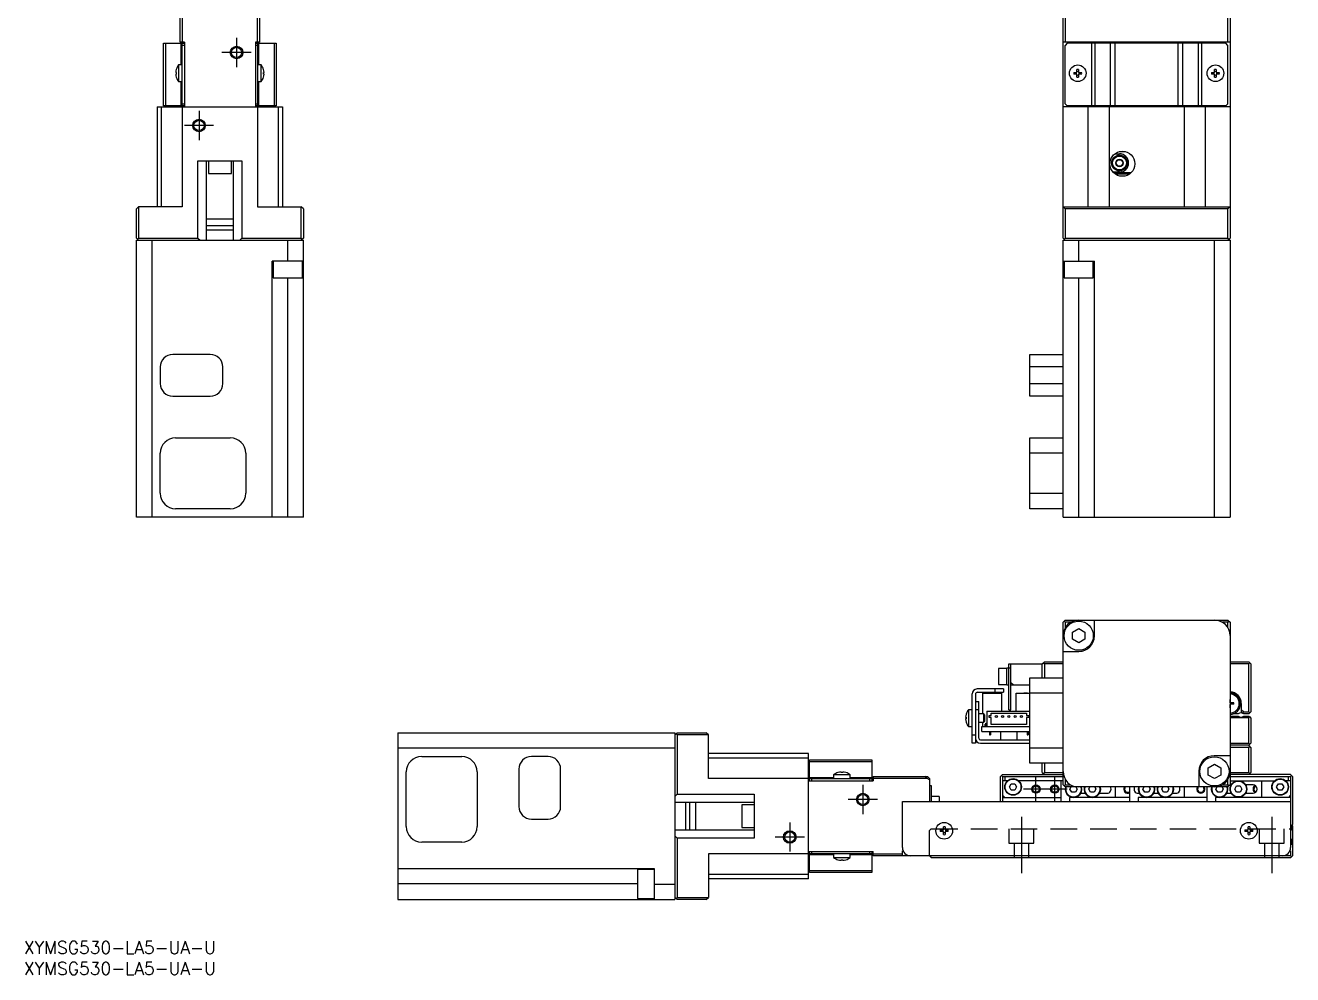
# Model space of a CAD drawing. Extents: x 0 to 645, y -8 to 408.
# Drawn here: x 0.4 to 304, y -8 to 219.6 of the extents above; entities that cross this region are included whole.
import ezdxf

# ---------------------------------------------------------------- set-up
doc = ezdxf.new("R2010")
doc.units = 0
doc.header["$LTSCALE"] = 0.5
doc.linetypes.add('CENTER', pattern=[50.8, 31.75, -6.35, 6.35, -6.35])
doc.linetypes.add('DASHED', pattern=[19.05, 12.7, -6.35])
for name, color, linetype in [('MSM_CENTER', 1, 'CENTER'), ('MSM_CONTINUOUS', 7, 'CONTINUOUS'), ('MSM_DASHED', 4, 'DASHED'), ('MSM_NARROW', 5, 'CONTINUOUS'), ('MSM_PART_NUMBER', 7, 'CONTINUOUS')]:
    doc.layers.add(name, color=color, linetype=linetype)
doc.styles.get("Standard").update_dxf_attribs({"font": 'txt.shx', "height": 1, "bigfont": 'bigfont.shx'})

# ---------------------------------------------------------------- blocks, each defined once
blk = doc.blocks.new('*U2')
at = {"layer": 'MSM_PART_NUMBER'}
blk.add_text('XYMSG530-LA5-UA-U', height=3, dxfattribs=at).set_placement((0, -3))
blk = doc.blocks.new('*U3')
at = {"layer": 'MSM_PART_NUMBER'}
blk.add_text('XYMSG530-LA5-UA-U', height=3, dxfattribs=at).set_placement((0, -8))

msp = doc.modelspace()

# ---------------------------------------------------------------- linework, layer by layer
at = {"layer": 'MSM_CENTER'}
for p, q in [((51, 216.6), (51, 209.6)), ((54.5, 213.1), (47.5, 213.1)), ((42, 199.1), (42, 192.1)), ((45.5, 195.6), (38.5, 195.6)), ((242.55, 33.5), (242.55, 39.5)), ((247.05, 33.5), (247.05, 39.5)), ((201.05, 37.5), (201.05, 30.5)), ((250.05, 36.5), (239.55, 36.5)), ((204.55, 34), (197.55, 34)), ((183.55, 28.5), (183.55, 21.5)), ((239.05, 29.84), (239.05, 16.3)), ((299.05, 29.84), (299.05, 16.3)), ((187.05, 25), (180.05, 25))]:
    msp.add_line(p, q, dxfattribs=at)
at = {"layer": 'MSM_CONTINUOUS'}
for p, q in [((37.5, 215.6), (37.5, 261.1)), ((56, 215.6), (56, 228.49)), ((56.5, 228.6), (56.5, 215.6)), ((249.05, 168.6), (249.05, 229.1)), ((249.55, 227.99), (249.55, 215.6)), ((288.55, 215.6), (288.55, 227.99)), ((289.05, 229.1), (289.05, 168.6)), ((38, 222.6), (38, 215.6)), ((38.5, 215.6), (37.5, 215.6)), ((38.5, 215.6), (38.5, 200.1)), ((56.5, 215.6), (55.5, 215.6)), ((55.5, 215.6), (55.5, 200.1)), ((289.05, 215.6), (249.05, 215.6)), ((259.05, 215.6), (259.05, 215.3)), ((260.8, 215.3), (260.8, 215.6)), ((264.25, 215.6), (264.05, 215.4)), ((274.05, 215.4), (273.85, 215.6)), ((277.3, 215.6), (277.3, 215.3)), ((279.05, 215.3), (279.05, 215.6)), ((33.5, 200.3), (33.5, 215.3)), ((33.5, 215.3), (38.5, 215.3)), ((33.94, 215.3), (33.94, 200.3)), ((37.71, 210.1), (37.71, 215.3)), ((38, 200.3), (38, 215.3)), ((38.5, 214.8), (38, 214.8)), ((55.5, 215.3), (60.5, 215.3)), ((56, 214.8), (55.5, 214.8)), ((56, 215.3), (56, 200.3)), ((56.29, 215.3), (56.29, 210.1)), ((60.06, 200.3), (60.06, 215.3)), ((60.5, 215.3), (60.5, 200.3)), ((250.05, 215.3), (249.55, 214.8)), ((249.55, 200.8), (249.55, 214.8)), ((288.05, 215.3), (250.05, 215.3)), ((255.93, 200.3), (255.93, 215.3)), ((256.63, 215.3), (256.63, 200.3)), ((260.4, 200.3), (260.4, 215.3)), ((261.46, 215.3), (261.46, 200.3)), ((274.05, 215.4), (264.05, 215.4)), ((264.05, 215.4), (264.05, 215.3)), ((274.05, 215.3), (274.05, 215.4)), ((276.63, 200.3), (276.63, 215.3)), ((277.69, 215.3), (277.69, 200.3)), ((281.46, 200.3), (281.46, 215.3)), ((282.17, 215.3), (282.17, 200.3)), ((288.55, 214.8), (288.05, 215.3)), ((288.55, 200.8), (288.55, 214.8)), ((37.1, 210.1), (37.1, 206.1)), ((38, 210.1), (37.1, 210.1)), ((56.9, 210.1), (56, 210.1)), ((56.9, 206.1), (56.9, 210.1)), ((36.41, 208.3), (36.54, 208.3)), ((36.54, 207.9), (36.41, 207.9)), ((36.54, 209.05), (36.54, 209.03)), ((36.54, 208.3), (36.54, 207.9)), ((36.54, 207.17), (36.54, 207.15)), ((57.46, 209.03), (57.46, 209.05)), ((57.46, 208.3), (57.59, 208.3)), ((57.46, 207.9), (57.46, 208.3)), ((57.59, 207.9), (57.46, 207.9)), ((57.46, 207.15), (57.46, 207.17)), ((251.62, 208.3), (252.35, 208.3)), ((252.35, 207.9), (251.62, 207.9)), ((252.35, 208.3), (252.35, 209.03)), ((252.35, 207.17), (252.35, 207.9)), ((252.75, 209.03), (252.75, 208.3)), ((252.75, 208.3), (253.48, 208.3)), ((252.75, 207.9), (252.75, 207.17)), ((253.48, 207.9), (252.75, 207.9)), ((284.62, 208.3), (285.35, 208.3)), ((285.35, 207.9), (284.62, 207.9)), ((285.35, 208.3), (285.35, 209.03)), ((285.35, 207.17), (285.35, 207.9)), ((285.75, 209.03), (285.75, 208.3)), ((285.75, 208.3), (286.48, 208.3)), ((285.75, 207.9), (285.75, 207.17)), ((286.48, 207.9), (285.75, 207.9)), ((37.1, 206.1), (38, 206.1)), ((37.71, 200.3), (37.71, 206.1)), ((56, 206.1), (56.9, 206.1)), ((56.29, 206.1), (56.29, 200.3)), ((38, 200.8), (38.5, 200.8)), ((55.5, 200.8), (56, 200.8)), ((249.55, 200.8), (250.05, 200.3)), ((288.05, 200.3), (288.55, 200.8)), ((32, 200.1), (32, 176.1)), ((32, 200.1), (62, 200.1)), ((33, 176.1), (33, 200.1)), ((38.5, 200.3), (33.5, 200.3)), ((38, 200.1), (38, 176.1)), ((60.5, 200.3), (55.5, 200.3)), ((56, 200.1), (56, 176.1)), ((61, 200.1), (61, 176.1)), ((62, 200.1), (62, 176.1)), ((289.05, 200.1), (249.05, 200.1)), ((288.05, 200.3), (250.05, 200.3)), ((255.05, 176.1), (255.05, 200.1)), ((259.05, 200.3), (259.05, 200.1)), ((260.05, 200.1), (260.05, 176.1)), ((261.17, 200.3), (261.17, 200.27)), ((261.17, 200.27), (276.93, 200.27)), ((261.78, 200.27), (261.78, 200.1)), ((262.22, 200.3), (262.22, 200.27)), ((262.81, 200.3), (262.81, 200.27)), ((264.28, 200.27), (264.28, 200.1)), ((266.78, 200.1), (266.78, 200.27)), ((271.32, 200.27), (271.32, 200.1)), ((273.82, 200.1), (273.82, 200.27)), ((275.29, 200.3), (275.29, 200.27)), ((275.87, 200.3), (275.87, 200.27)), ((276.32, 200.1), (276.32, 200.27)), ((276.93, 200.27), (276.93, 200.3)), ((278.05, 200.1), (278.05, 176.1)), ((279.05, 200.1), (279.05, 200.3)), ((283.05, 200.1), (283.05, 176.1)), ((261.45, 188.8), (262.55, 188.8)), ((264.02, 189.3), (262.48, 189.3)), ((41.75, 168.6), (41.75, 187.1)), ((41.75, 187.1), (52.25, 187.1)), ((43.75, 187.1), (43.75, 168.1)), ((44.25, 187.1), (44.25, 184.1)), ((49.75, 184.1), (49.75, 187.1)), ((50.25, 168.1), (50.25, 187.1)), ((52.25, 187.1), (52.25, 168.6)), ((261.68, 186.6), (262.12, 187.35)), ((262.12, 185.85), (261.68, 186.6)), ((262.12, 187.35), (262.98, 187.35)), ((262.98, 185.85), (262.12, 185.85)), ((262.98, 187.35), (263.41, 186.6)), ((263.41, 186.6), (262.98, 185.85)), ((44.25, 184.1), (49.75, 184.1)), ((262.55, 184.4), (261.01, 184.4)), ((265.29, 184.2), (261.21, 184.2)), ((264.91, 183.9), (261.59, 183.9)), ((27.5, 176.1), (27, 175.6)), ((27, 168.6), (27, 175.6)), ((27.5, 176.1), (27.5, 168.6)), ((38, 176.1), (27.5, 176.1)), ((50.25, 173.1), (43.75, 173.1)), ((56, 176.1), (66.5, 176.1)), ((66.5, 168.6), (66.5, 176.1)), ((67, 175.6), (66.5, 176.1)), ((67, 175.6), (67, 168.6)), ((249.55, 175.6), (249.05, 176.1)), ((249.05, 176.1), (289.05, 176.1)), ((249.55, 175.6), (249.55, 168.6)), ((288.55, 175.6), (249.55, 175.6)), ((289.05, 176.1), (288.55, 175.6)), ((288.55, 168.6), (288.55, 175.6)), ((43.75, 171.6), (50.25, 171.6)), ((43.75, 170.6), (50.25, 170.6)), ((27, 168.6), (27.5, 168.1)), ((27, 101.7), (27, 168.1)), ((27, 168.1), (67, 168.1)), ((27.25, 168.35), (27.5, 168.6)), ((27.5, 168.6), (41.75, 168.6)), ((30.7, 168.1), (30.7, 101.7)), ((41.75, 168.6), (42.25, 168.1)), ((51.75, 168.1), (52.25, 168.6)), ((52.25, 168.6), (66.5, 168.6)), ((63.3, 163.1), (63.3, 168.1)), ((66.5, 168.6), (66.75, 168.35)), ((67, 168.6), (66.5, 168.1)), ((67, 101.7), (67, 168.1)), ((249.05, 168.6), (249.55, 168.1)), ((249.05, 168.1), (289.05, 168.1)), ((249.05, 101.7), (249.05, 168.1)), ((249.3, 168.35), (249.55, 168.6)), ((249.55, 168.6), (288.55, 168.6)), ((252.75, 168.1), (252.75, 163.1)), ((285.35, 101.7), (285.35, 168.1)), ((288.55, 168.6), (288.8, 168.35)), ((288.55, 168.1), (289.05, 168.6)), ((289.05, 168.1), (289.05, 101.7)), ((67, 163.1), (59.51, 163.1)), ((59.51, 101.7), (59.51, 163.1)), ((59.76, 163.1), (59.76, 159.1)), ((66.76, 159.1), (66.76, 163.1)), ((249.05, 163.1), (256.54, 163.1)), ((249.28, 163.1), (249.28, 159.1)), ((256.28, 159.1), (256.28, 163.1)), ((256.54, 101.7), (256.54, 163.1)), ((59.76, 159.1), (66.76, 159.1)), ((63.21, 159.1), (63.21, 101.7)), ((249.28, 159.1), (256.28, 159.1)), ((252.84, 101.7), (252.84, 159.1)), ((44.7, 140.7), (35.7, 140.7)), ((241.05, 140.7), (249.05, 140.7)), ((241.05, 130.7), (241.05, 140.7)), ((32.7, 137.7), (32.7, 133.7)), ((47.7, 133.7), (47.7, 137.7)), ((249.05, 137.7), (241.05, 137.7)), ((241.05, 133.7), (249.05, 133.7)), ((35.7, 130.7), (44.7, 130.7)), ((249.05, 130.7), (241.05, 130.7)), ((36.4, 120.7), (49.5, 120.7)), ((241.05, 103.7), (241.05, 120.7)), ((241.05, 120.7), (249.05, 120.7)), ((32.7, 107.4), (32.7, 117)), ((53.2, 117), (53.2, 107.4)), ((249.05, 117), (241.05, 117)), ((241.05, 107.4), (249.05, 107.4)), ((49.5, 103.7), (36.4, 103.7)), ((249.05, 103.7), (241.05, 103.7)), ((67, 101.7), (27, 101.7)), ((249.05, 101.7), (289.05, 101.7)), ((249.05, 76.5), (249.55, 77)), ((249.05, 37.5), (249.05, 76.5)), ((249.3, 76.75), (249.55, 76.5)), ((249.55, 77), (288.55, 77)), ((249.55, 76.5), (249.55, 75.16)), ((250.89, 76.5), (249.55, 76.5)), ((256.54, 73.21), (256.54, 77)), ((288.55, 76.5), (287.21, 76.5)), ((288.55, 77), (289.05, 76.5)), ((288.55, 76.5), (288.8, 76.75)), ((288.55, 75.16), (288.55, 76.5)), ((289.05, 76.5), (289.05, 37.5)), ((251.28, 74.13), (252.78, 75)), ((251.28, 72.4), (251.28, 74.13)), ((252.78, 75), (254.28, 74.13)), ((254.28, 74.13), (254.28, 72.4)), ((252.78, 71.53), (251.28, 72.4)), ((254.28, 72.4), (252.78, 71.53)), ((244.05, 66.5), (244.55, 67)), ((244.55, 67), (249.05, 67)), ((249.05, 69.51), (252.84, 69.51)), ((289.05, 67), (293.55, 67)), ((293.55, 67), (294.05, 66.5)), ((233.55, 65.4), (233.55, 61.6)), ((235.55, 65.4), (233.55, 65.4)), ((235.55, 61.5), (235.55, 65.5)), ((236.55, 65.5), (235.55, 65.5)), ((236.05, 55.5), (236.05, 66.5)), ((236.05, 66.5), (244.05, 66.5)), ((236.55, 55.5), (236.55, 66.5)), ((244.05, 63.2), (244.05, 66.5)), ((244.3, 66.75), (244.55, 66.5)), ((249.05, 66.5), (244.55, 66.5)), ((244.55, 66.5), (244.55, 63.2)), ((293.55, 66.5), (289.05, 66.5)), ((293.55, 66.5), (293.8, 66.75)), ((293.55, 55), (293.55, 66.5)), ((294.05, 66.5), (294.05, 55)), ((233.55, 61.6), (235.55, 61.6)), ((235.55, 61.5), (236.05, 61.5)), ((237.05, 61.5), (236.55, 62)), ((236.55, 61.5), (241.05, 61.5)), ((241.05, 42.7), (241.05, 63.2)), ((241.05, 63.2), (249.05, 63.2)), ((227.25, 47.5), (227.25, 59.3)), ((228.05, 59.2), (228.05, 47.5)), ((234.75, 60.5), (228.45, 60.5)), ((228.55, 59.7), (234.75, 59.7)), ((229.8, 54.5), (229.8, 59.5)), ((229.8, 59.5), (234.3, 59.5)), ((232.75, 59.7), (232.75, 60.5)), ((234.3, 59.5), (234.3, 55.2)), ((234.75, 60.5), (234.75, 59.7)), ((237.8, 55.2), (237.8, 59.5)), ((237.8, 59.5), (238.8, 59.5)), ((238.8, 59.5), (238.8, 59.4)), ((241.05, 59.4), (238.8, 59.4)), ((239.6, 59.4), (239.6, 59.5)), ((240.5, 59.5), (239.6, 59.5)), ((239.97, 59.4), (239.97, 59.5)), ((240.12, 59.4), (240.12, 59.5)), ((240.5, 59.4), (240.5, 59.5)), ((249.05, 59.5), (241.05, 59.5)), ((289.05, 58), (289.09, 58)), ((289.09, 57.2), (289.09, 58)), ((226.35, 55.5), (226.35, 51.5)), ((227.25, 55.5), (226.35, 55.5)), ((228.05, 57.5), (228.85, 57.5)), ((228.85, 55.5), (228.05, 55.5)), ((228.85, 48.7), (228.85, 57.5)), ((230.8, 55.2), (230.8, 51.5)), ((230.8, 55.2), (241.05, 55.2)), ((231.8, 54.7), (240.3, 54.7)), ((231.8, 54.15), (231.8, 54.7)), ((236.05, 55.5), (236.55, 55.5)), ((240.3, 54.7), (240.3, 54.15)), ((289.09, 57.47), (289.05, 57.46)), ((289.09, 56.53), (289.05, 56.54)), ((289.05, 56), (289.09, 56)), ((289.09, 56), (289.09, 56.8)), ((289.95, 57.14), (289.15, 57.14)), ((289.95, 56.86), (289.15, 56.86)), ((289.42, 56.86), (289.42, 57.14)), ((289.95, 56.86), (289.95, 57.14)), ((291.75, 57), (291.75, 54.74)), ((292.25, 55), (291.75, 55.5)), ((291.86, 54.73), (292.25, 55)), ((292.25, 55), (293.55, 55)), ((293.8, 54.75), (293.55, 55)), ((293.55, 54.5), (294.05, 55)), ((225.66, 53.7), (225.79, 53.7)), ((225.79, 53.3), (225.66, 53.3)), ((225.79, 54.45), (225.79, 54.43)), ((225.79, 53.7), (225.79, 53.3)), ((225.79, 52.57), (225.79, 52.55)), ((230.05, 54.5), (228.85, 54.5)), ((228.85, 52.5), (230.05, 52.5)), ((229.8, 51.5), (229.8, 52.5)), ((230.05, 52.5), (230.05, 54.5)), ((230.25, 54.3), (230.05, 54.5)), ((230.05, 52.5), (230.25, 52.7)), ((230.25, 54.3), (230.25, 52.7)), ((230.34, 51.5), (230.34, 52.05)), ((230.34, 52.05), (230.57, 52.05)), ((230.57, 51.5), (230.57, 52.3)), ((230.57, 52.3), (230.8, 52.3)), ((231.3, 54.15), (231.8, 54.15)), ((231.3, 53.65), (231.3, 54.15)), ((231.8, 53.65), (231.3, 53.65)), ((231.8, 52), (231.8, 53.65)), ((240.3, 52), (231.8, 52)), ((240.3, 54.15), (240.8, 54.15)), ((240.3, 53.65), (240.3, 52)), ((240.8, 53.65), (240.3, 53.65)), ((240.8, 54.15), (240.8, 53.65)), ((289.05, 54), (290.99, 54)), ((293.55, 53.6), (289.05, 53.6)), ((290.99, 54.5), (289.66, 54.5)), ((293.55, 54.5), (292.31, 54.5)), ((292.31, 54), (293.55, 54)), ((293.55, 54), (293.75, 53.8)), ((293.75, 53.8), (293.55, 53.6)), ((293.55, 47.5), (293.55, 53.6)), ((293.75, 53.8), (294.05, 53.5)), ((294.05, 53.5), (294.05, 47.5)), ((89.65, 50), (156.05, 50)), ((89.65, 50), (89.65, 10)), ((156.05, 50), (156.05, 10)), ((156.05, 49.5), (156.55, 50)), ((156.3, 49.75), (156.55, 49.5)), ((156.55, 50), (163.55, 50)), ((156.55, 49.5), (156.55, 35.25)), ((164.05, 49.5), (156.55, 49.5)), ((164.05, 49.5), (163.55, 50)), ((164.05, 39), (164.05, 49.5)), ((226.35, 51.5), (227.25, 51.5)), ((227.25, 49.5), (228.05, 49.5)), ((229.55, 50.3), (229.55, 51.5)), ((229.55, 51.5), (241.05, 51.5)), ((229.55, 50.3), (241.05, 50.3)), ((231.42, 50.3), (231.42, 49.5)), ((231.42, 49.5), (231.67, 49.5)), ((231.67, 50.3), (231.67, 49.5)), ((234.05, 50.3), (234.05, 48.3)), ((238.05, 48.3), (238.05, 50.3)), ((240.42, 50.3), (240.42, 49.5)), ((240.42, 49.5), (240.67, 49.5)), ((240.67, 50.3), (240.67, 49.5)), ((156.05, 46.3), (89.65, 46.3)), ((228.05, 47.5), (227.25, 47.5)), ((229.25, 48.3), (241.05, 48.3)), ((229.25, 47.5), (241.05, 47.5)), ((241.05, 46.4), (249.05, 46.4)), ((289.05, 47.5), (293.55, 47.5)), ((293.55, 47), (289.05, 47)), ((293.55, 46.5), (289.05, 46.5)), ((293.8, 47.25), (293.55, 47.5)), ((294.05, 47.5), (293.55, 47)), ((294.05, 46.5), (293.55, 47)), ((293.55, 46.5), (293.8, 46.75)), ((293.55, 40.5), (293.55, 46.5)), ((294.05, 46.5), (294.05, 40.5)), ((95.35, 44.3), (104.95, 44.3)), ((125.65, 44.3), (121.65, 44.3)), ((188.05, 45), (164.05, 45)), ((164.05, 44), (188.05, 44)), ((188.05, 15), (188.05, 45)), ((188.25, 38.5), (188.25, 43.5)), ((188.25, 43.5), (203.25, 43.5)), ((203.25, 43.06), (188.25, 43.06)), ((203.25, 43.5), (203.25, 38.5)), ((249.05, 42.7), (241.05, 42.7)), ((244.05, 40.5), (244.05, 42.7)), ((244.55, 42.7), (244.55, 40.5)), ((289.05, 44.49), (285.26, 44.49)), ((91.65, 27.5), (91.65, 40.6)), ((108.65, 40.6), (108.65, 27.5)), ((118.65, 41.3), (118.65, 32.3)), ((128.65, 32.3), (128.65, 41.3)), ((198.05, 39.9), (194.05, 39.9)), ((194.05, 39.9), (194.05, 39)), ((195.12, 40.46), (195.1, 40.46)), ((195.85, 40.46), (195.85, 40.59)), ((196.25, 40.46), (195.85, 40.46)), ((196.25, 40.59), (196.25, 40.46)), ((197, 40.46), (196.98, 40.46)), ((198.05, 39), (198.05, 39.9)), ((203.55, 39.5), (203.55, 38.5)), ((203.55, 39.5), (216.55, 39.5)), ((216.44, 39), (215.94, 39.5)), ((216.55, 39.5), (217.05, 39)), ((234.05, 39.5), (234.55, 40)), ((234.05, 33.5), (234.05, 39.5)), ((234.3, 39.75), (234.55, 39.5)), ((234.55, 40), (249.05, 40)), ((234.55, 39.5), (249.05, 39.5)), ((234.55, 39.5), (234.55, 33.5)), ((235.05, 39.5), (235.05, 38.5)), ((244.05, 40.5), (244.55, 40)), ((244.3, 40.25), (244.55, 40.5)), ((244.55, 40.5), (249.05, 40.5)), ((281.56, 40.79), (281.56, 37)), ((283.81, 41.6), (285.31, 42.47)), ((283.81, 39.87), (283.81, 41.6)), ((285.31, 39), (283.81, 39.87)), ((285.31, 42.47), (286.81, 41.6)), ((286.81, 39.87), (285.31, 39)), ((286.81, 41.6), (286.81, 39.87)), ((289.05, 40.5), (293.55, 40.5)), ((303.55, 40), (289.05, 40)), ((289.05, 39.5), (303.55, 39.5)), ((293.55, 40.5), (293.8, 40.25)), ((294.05, 40.5), (293.55, 40)), ((303.05, 38.5), (303.05, 39.5)), ((304.05, 39.5), (303.55, 40)), ((303.55, 39.5), (303.8, 39.75)), ((303.55, 39.5), (303.55, 22.5)), ((304.05, 39.5), (304.05, 28)), ((188.05, 39), (164.05, 39)), ((188.05, 38.5), (203.55, 38.5)), ((188.25, 39.29), (194.05, 39.29)), ((188.25, 39), (203.25, 39)), ((188.75, 39), (188.75, 38.5)), ((198.05, 39.29), (203.25, 39.29)), ((202.75, 38.5), (202.75, 39)), ((216.44, 39), (203.55, 39)), ((217.05, 38.69), (216.44, 39)), ((217.05, 39), (217.05, 33.5)), ((217.55, 37.25), (217.05, 37.25)), ((217.55, 33.5), (217.55, 37.25)), ((235.73, 38.5), (234.55, 38.5)), ((236.18, 37), (236.62, 37.75)), ((236.62, 36.25), (236.18, 37)), ((236.62, 37.75), (237.48, 37.75)), ((237.48, 37.75), (237.91, 37)), ((237.91, 37), (237.48, 36.25)), ((249.05, 38.5), (238.37, 38.5)), ((248.55, 33.5), (248.55, 38.5)), ((249.55, 37), (249.05, 37.5)), ((249.3, 37.25), (249.55, 37.5)), ((249.55, 38.84), (249.55, 37.5)), ((249.55, 37.5), (250.89, 37.5)), ((288.55, 37), (249.55, 37)), ((250.68, 36.5), (250.97, 37)), ((251.12, 35.75), (250.68, 36.5)), ((252.41, 36.5), (251.98, 35.75)), ((252.13, 37), (252.41, 36.5)), ((255.18, 36.5), (255.47, 37)), ((255.62, 35.75), (255.18, 36.5)), ((256.91, 36.5), (256.48, 35.75)), ((256.63, 37), (256.91, 36.5)), ((261.55, 37), (261.55, 34.5)), ((265.05, 33.5), (265.05, 37)), ((268.18, 36.5), (268.47, 37)), ((268.62, 35.75), (268.18, 36.5)), ((269.91, 36.5), (269.48, 35.75)), ((269.63, 37), (269.91, 36.5)), ((272.68, 36.5), (272.97, 37)), ((273.12, 35.75), (272.68, 36.5)), ((274.41, 36.5), (273.98, 35.75)), ((274.13, 37), (274.41, 36.5)), ((278.05, 37), (278.05, 34.5)), ((283.55, 33.5), (283.55, 37)), ((285.68, 36.5), (285.97, 37)), ((286.12, 35.75), (285.68, 36.5)), ((287.41, 36.5), (286.98, 35.75)), ((287.13, 37), (287.41, 36.5)), ((287.21, 37.5), (288.55, 37.5)), ((288.55, 37.5), (288.55, 38.84)), ((289.05, 37.5), (288.55, 37)), ((288.8, 37.25), (288.55, 37.5)), ((289.05, 38.5), (299.73, 38.5)), ((289.32, 37.5), (289.05, 37.5)), ((290.18, 36.5), (290.62, 37.25)), ((290.62, 35.75), (290.18, 36.5)), ((290.62, 37.25), (291.48, 37.25)), ((291.48, 37.25), (291.91, 36.5)), ((291.91, 36.5), (291.48, 35.75)), ((294.55, 37.5), (292.78, 37.5)), ((296.55, 38.5), (296.55, 34.5)), ((300.18, 37), (300.62, 37.75)), ((300.62, 36.25), (300.18, 37)), ((300.62, 37.75), (301.48, 37.75)), ((301.48, 37.75), (301.91, 37)), ((301.91, 37), (301.48, 36.25)), ((303.55, 38.5), (302.37, 38.5)), ((156.55, 35.25), (156.05, 34.75)), ((156.55, 35.25), (175.05, 35.25)), ((175.05, 35.25), (175.05, 24.75)), ((210.55, 22.5), (210.55, 33.5)), ((210.55, 33.5), (303.55, 33.5)), ((219.35, 34.75), (217.55, 34.75)), ((219.35, 34.75), (219.35, 33.5)), ((235.05, 34.5), (234.55, 35)), ((234.55, 34.5), (248.55, 34.5)), ((237.48, 36.25), (236.62, 36.25)), ((250.55, 34.5), (250.55, 33.5)), ((265.05, 34.5), (250.55, 34.5)), ((251.98, 35.75), (251.12, 35.75)), ((253.28, 35.5), (254.32, 35.5)), ((256.48, 35.75), (255.62, 35.75)), ((257.78, 35.5), (259.55, 35.5)), ((267.05, 35.5), (267.32, 35.5)), ((267.05, 34.5), (267.05, 33.5)), ((283.55, 34.5), (267.05, 34.5)), ((269.48, 35.75), (268.62, 35.75)), ((270.78, 35.5), (271.82, 35.5)), ((273.98, 35.75), (273.12, 35.75)), ((275.28, 35.5), (276.05, 35.5)), ((285.55, 34.5), (285.55, 33.5)), ((303.55, 34.5), (285.55, 34.5)), ((286.98, 35.75), (286.12, 35.75)), ((288.28, 35.5), (289.32, 35.5)), ((291.48, 35.75), (290.62, 35.75)), ((292.78, 35.5), (294.55, 35.5)), ((301.48, 36.25), (300.62, 36.25)), ((303.55, 35), (303.05, 34.5)), ((175.05, 33.25), (156.05, 33.25)), ((158.55, 33.25), (158.55, 26.75)), ((159.55, 33.25), (159.55, 26.75)), ((161.05, 26.75), (161.05, 33.25)), ((172.05, 32.75), (172.05, 27.25)), ((175.05, 32.75), (172.05, 32.75)), ((121.65, 29.3), (125.65, 29.3)), ((220.35, 26.7), (220.35, 27.43)), ((220.75, 27.43), (220.75, 26.7)), ((293.35, 26.7), (293.35, 27.43)), ((293.75, 27.43), (293.75, 26.7)), ((303.8, 27.75), (303.55, 28)), ((304.05, 28), (303.55, 27.5)), ((303.55, 27.4), (303.65, 27.4)), ((303.65, 27.4), (303.65, 27.6)), ((303.95, 27.9), (303.95, 27.7)), ((303.95, 27.8), (304.05, 27.7)), ((304.05, 27.7), (304.05, 20.5)), ((156.05, 26.75), (175.05, 26.75)), ((156.05, 25.25), (156.55, 24.75)), ((156.55, 24.75), (156.55, 10.5)), ((175.05, 24.75), (156.55, 24.75)), ((172.05, 27.25), (175.05, 27.25)), ((219.62, 26.7), (220.35, 26.7)), ((220.35, 26.3), (219.62, 26.3)), ((220.35, 25.57), (220.35, 26.3)), ((220.75, 26.7), (221.48, 26.7)), ((220.75, 26.3), (220.75, 25.57)), ((221.48, 26.3), (220.75, 26.3)), ((292.62, 26.7), (293.35, 26.7)), ((293.35, 26.3), (292.62, 26.3)), ((293.35, 25.57), (293.35, 26.3)), ((293.75, 26.7), (294.48, 26.7)), ((293.75, 26.3), (293.75, 25.57)), ((294.48, 26.3), (293.75, 26.3)), ((303.55, 27.2), (304.05, 27.2)), ((303.55, 26.5), (304.05, 27)), ((303.55, 27), (304.05, 27)), ((303.55, 24.5), (303.85, 24.5)), ((303.85, 23.3), (303.85, 24.5)), ((104.95, 23.8), (95.35, 23.8)), ((188.05, 21.5), (203.55, 21.5)), ((188.25, 16.5), (188.25, 21.5)), ((188.75, 21.5), (188.75, 21)), ((202.75, 21), (202.75, 21.5)), ((203.25, 21.5), (203.25, 16.5)), ((203.55, 20.5), (203.55, 21.5)), ((210.55, 20.5), (210.55, 21.7)), ((210.55, 21.7), (210.72, 21.7)), ((303.38, 21.7), (303.55, 21.7)), ((303.55, 23.3), (303.85, 23.3)), ((303.55, 21.7), (303.55, 20.5)), ((188.05, 21), (164.05, 21)), ((164.05, 21), (164.05, 10.5)), ((203.25, 21), (188.25, 21)), ((194.05, 20.71), (188.25, 20.71)), ((194.05, 21), (194.05, 20.1)), ((194.05, 20.1), (198.05, 20.1)), ((195.1, 19.54), (195.12, 19.54)), ((195.85, 19.54), (196.25, 19.54)), ((195.85, 19.41), (195.85, 19.54)), ((196.25, 19.54), (196.25, 19.41)), ((196.98, 19.54), (197, 19.54)), ((198.05, 20.1), (198.05, 21)), ((203.25, 20.71), (198.05, 20.71)), ((203.55, 21), (210.55, 21)), ((303.55, 20.5), (203.55, 20.5)), ((217.55, 20), (217.05, 20.5)), ((217.55, 20.5), (217.3, 20.25)), ((303.55, 20), (217.55, 20)), ((303.8, 20.25), (303.55, 20.5)), ((303.55, 20), (304.05, 20.5)), ((89.65, 17.49), (151.05, 17.49)), ((147.05, 17.24), (147.05, 10.24)), ((151.05, 17.24), (147.05, 17.24)), ((151.05, 17.49), (151.05, 10)), ((188.05, 16), (164.05, 16)), ((188.25, 16.94), (203.25, 16.94)), ((203.25, 16.5), (188.25, 16.5)), ((147.05, 13.79), (89.65, 13.79)), ((151.05, 13.7), (156.05, 13.7)), ((188.05, 15), (164.05, 15)), ((89.65, 10), (156.05, 10)), ((147.05, 10.24), (151.05, 10.24)), ((156.55, 10), (156.05, 10.5)), ((156.55, 10.5), (156.3, 10.25)), ((156.55, 10.5), (164.05, 10.5)), ((163.55, 10), (156.55, 10)), ((163.55, 10), (164.05, 10.5))]:
    msp.add_line(p, q, dxfattribs=at)
for centre, radius in [((51, 213.1), 1.23), ((252.55, 208.1), 2), ((285.55, 208.1), 2), ((42, 195.6), 1.23), ((263.25, 186.4), 3), ((262.55, 186.6), 1.9), ((262.55, 186.6), 1.67), ((262.55, 186.6), 0.9), ((252.78, 73.26), 3.5), ((233.05, 53.9), 0.25), ((234.55, 53.9), 0.25), ((236.05, 53.9), 0.25), ((237.55, 53.9), 0.25), ((239.05, 53.9), 0.25), ((285.31, 40.74), 3.5), ((237.05, 37), 2), ((237.05, 37), 1.9), ((242.55, 36.5), 0.783), ((247.05, 36.5), 0.783), ((291.05, 36.5), 2), ((291.05, 36.5), 1.9), ((301.05, 37), 2), ((301.05, 37), 1.9), ((201.05, 34), 1.23), ((220.55, 26.5), 2), ((293.55, 26.5), 2), ((183.55, 25), 1.23)]:
    msp.add_circle(centre, radius, dxfattribs=at)
for centre, radius, start, end in [((39.6, 208.1), 3.2, 141.3178, 162.73), ((54.4, 208.1), 3.2, 17.27, 38.6822), ((39.6, 208.1), 3.19, 163.0947, 176.4096), ((39.6, 208.1), 3.19, 183.5904, 196.9053), ((39.6, 208.1), 3.2, 197.27, 218.6822), ((54.4, 208.1), 3.2, 321.3178, 342.73), ((54.4, 208.1), 3.19, 3.5904, 16.9053), ((54.4, 208.1), 3.19, 343.0947, 356.4096), ((252.55, 208.1), 0.95, 167.8468, 192.1532), ((252.55, 208.1), 0.435, 152.6335, 207.3665), ((252.55, 208.1), 0.95, 77.8468, 102.1532), ((252.55, 208.1), 0.435, 62.6335, 117.3665), ((252.55, 208.1), 0.435, 242.6335, 297.3665), ((252.55, 208.1), 0.95, 257.8468, 282.1532), ((252.55, 208.1), 0.435, 332.6335, 27.3665), ((252.55, 208.1), 0.95, 347.8468, 12.1532), ((285.55, 208.1), 0.95, 167.8468, 192.1532), ((285.55, 208.1), 0.435, 152.6335, 207.3665), ((285.55, 208.1), 0.95, 77.8468, 102.1532), ((285.55, 208.1), 0.435, 62.6335, 117.3665), ((285.55, 208.1), 0.435, 242.6335, 297.3665), ((285.55, 208.1), 0.95, 257.8468, 282.1532), ((285.55, 208.1), 0.435, 332.6335, 27.3665), ((285.55, 208.1), 0.95, 347.8468, 12.1532), ((262.55, 186.6), 2.2, 270.0004, 89.9996), ((35.7, 137.7), 3, 90, 180), ((44.7, 137.7), 3, 0, 90), ((35.7, 133.7), 3, 180, 270), ((44.7, 133.7), 3, 270, 0), ((36.4, 117), 3.7, 90, 180), ((49.5, 117), 3.7, 0, 90), ((36.4, 107.4), 3.7, 180, 270), ((49.5, 107.4), 3.7, 270, 0), ((252.75, 73.3), 3.7, 90, 180), ((285.35, 73.3), 3.7, 0, 90), ((252.84, 73.21), 3.7, 270, 0), ((228.45, 59.3), 1.2, 90, 180), ((228.55, 59.2), 0.5, 90, 180), ((288.95, 57), 2.8, 0, 87.9533), ((288.95, 57), 2.6, 272.2042, 87.7957), ((288.95, 57), 2.3, 272.4919, 87.5081), ((228.85, 53.5), 3.2, 141.3178, 162.73), ((289.15, 57.2), 0.06, 180, 270), ((289.15, 56.8), 0.06, 90, 180), ((291.65, 53.75), 1, 48.5904, 131.4096), ((228.85, 53.5), 3.19, 163.0947, 176.4096), ((228.85, 53.5), 3.19, 183.5904, 196.9053), ((228.85, 53.5), 3.2, 197.27, 218.6822), ((291.65, 54.75), 1, 228.5904, 311.4096), ((229.25, 48.7), 1.2, 180, 270), ((229.25, 48.7), 0.4, 180, 270), ((95.35, 40.6), 3.7, 90, 180), ((104.95, 40.6), 3.7, 0, 90), ((121.65, 41.3), 3, 90, 180), ((125.65, 41.3), 3, 0, 90), ((285.26, 40.79), 3.7, 90, 180), ((196.05, 37.4), 3.2, 107.27, 128.6822), ((196.05, 37.4), 3.19, 93.5903, 106.9053), ((196.05, 37.4), 3.19, 73.0947, 86.4097), ((196.05, 37.4), 3.2, 51.3178, 72.73), ((252.75, 40.7), 3.7, 180, 270), ((285.35, 40.7), 3.7, 270, 0), ((251.55, 36.5), 2, 165.5225, 14.4775), ((251.55, 36.5), 1.9, 164.7425, 15.2575), ((256.05, 36.5), 2, 165.5225, 14.4775), ((256.05, 36.5), 1.9, 164.7425, 15.2575), ((259.55, 36.5), 1, 270, 30), ((264.55, 36.5), 0.783, 140.3451, 309.6549), ((267.05, 36.5), 1, 150, 270), ((269.05, 36.5), 2, 165.5225, 14.4775), ((269.05, 36.5), 1.9, 164.7425, 15.2575), ((273.55, 36.5), 2, 165.5225, 14.4775), ((273.55, 36.5), 1.9, 164.7425, 15.2575), ((276.05, 36.5), 1, 270, 30), ((282.05, 36.5), 0.783, 140.3451, 39.6549), ((286.55, 36.5), 2, 165.5225, 14.4775), ((286.55, 36.5), 1.9, 164.7425, 15.2575), ((294.55, 36.5), 1, 270, 90), ((295.55, 36.5), 0.783, 113.0634, 246.9366), ((121.65, 32.3), 3, 180, 270), ((125.65, 32.3), 3, 270, 0), ((95.35, 27.5), 3.7, 180, 270), ((104.95, 27.5), 3.7, 270, 0), ((220.55, 26.5), 0.95, 77.8468, 102.1532), ((293.55, 26.5), 0.95, 77.8468, 102.1532), ((303.65, 27.7), 0.3, 270, 0), ((220.55, 26.5), 0.95, 167.8468, 192.1532), ((220.55, 26.5), 0.435, 152.6335, 207.3665), ((220.55, 26.5), 0.435, 62.6335, 117.3665), ((220.55, 26.5), 0.435, 242.6335, 297.3665), ((220.55, 26.5), 0.95, 257.8468, 282.1532), ((220.55, 26.5), 0.435, 332.6335, 27.3665), ((220.55, 26.5), 0.95, 347.8468, 12.1532), ((293.55, 26.5), 0.95, 167.8468, 192.1532), ((293.55, 26.5), 0.435, 152.6335, 207.3665), ((293.55, 26.5), 0.435, 62.6335, 117.3665), ((293.55, 26.5), 0.435, 242.6335, 297.3665), ((293.55, 26.5), 0.95, 257.8468, 282.1532), ((293.55, 26.5), 0.435, 332.6335, 27.3665), ((293.55, 26.5), 0.95, 347.8468, 12.1532), ((212.55, 22.5), 2, 180, 270), ((301.55, 22.5), 2, 270, 0), ((196.05, 22.6), 3.2, 231.3178, 252.73), ((196.05, 22.6), 3.19, 253.0947, 266.4097), ((196.05, 22.6), 3.19, 273.5903, 286.9053), ((196.05, 22.6), 3.2, 287.27, 308.6822)]:
    msp.add_arc(centre, radius, start, end, dxfattribs=at)
at = {"layer": 'MSM_DASHED'}
for p, q in [((217.45, 27), (217.05, 26.6)), ((217.05, 20.5), (217.05, 26.6)), ((217.45, 27), (303.55, 27)), ((236.05, 27), (236.05, 23.5)), ((242.05, 23.5), (242.05, 27)), ((296.05, 27), (296.05, 23.5)), ((302.05, 23.5), (302.05, 27)), ((236.05, 23.5), (242.05, 23.5)), ((237.3, 23.5), (237.3, 20)), ((240.8, 20), (240.8, 23.5)), ((296.05, 23.5), (302.05, 23.5)), ((297.3, 23.5), (297.3, 20)), ((300.8, 20), (300.8, 23.5))]:
    msp.add_line(p, q, dxfattribs=at)
at = {"layer": 'MSM_NARROW'}
for centre, radius in [((51, 213.1), 1.5), ((42, 195.6), 1.5), ((242.55, 36.5), 1), ((247.05, 36.5), 1), ((201.05, 34), 1.5), ((183.55, 25), 1.5)]:
    msp.add_circle(centre, radius, dxfattribs=at)
for centre, start, end in [((264.55, 36.5), 150, 300), ((282.05, 36.5), 150, 30), ((295.55, 36.5), 120, 240)]:
    msp.add_arc(centre, 1, start, end, dxfattribs=at)

# ---------------------------------------------------------------- block references
at = {"layer": 'MSM_CONTINUOUS'}
for name in ['*U2', '*U3']:
    msp.add_blockref(name, (0, 0), dxfattribs=at)

doc.saveas('drawing.dxf')
